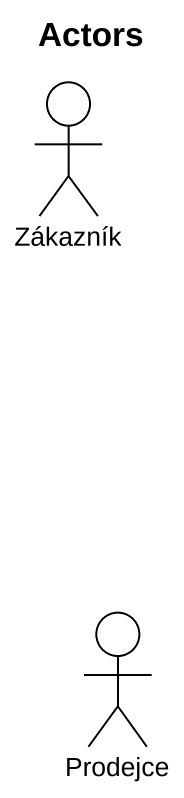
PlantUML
@startuml
title Actors
actor Zákazník
actor Prodejce
@enduml
